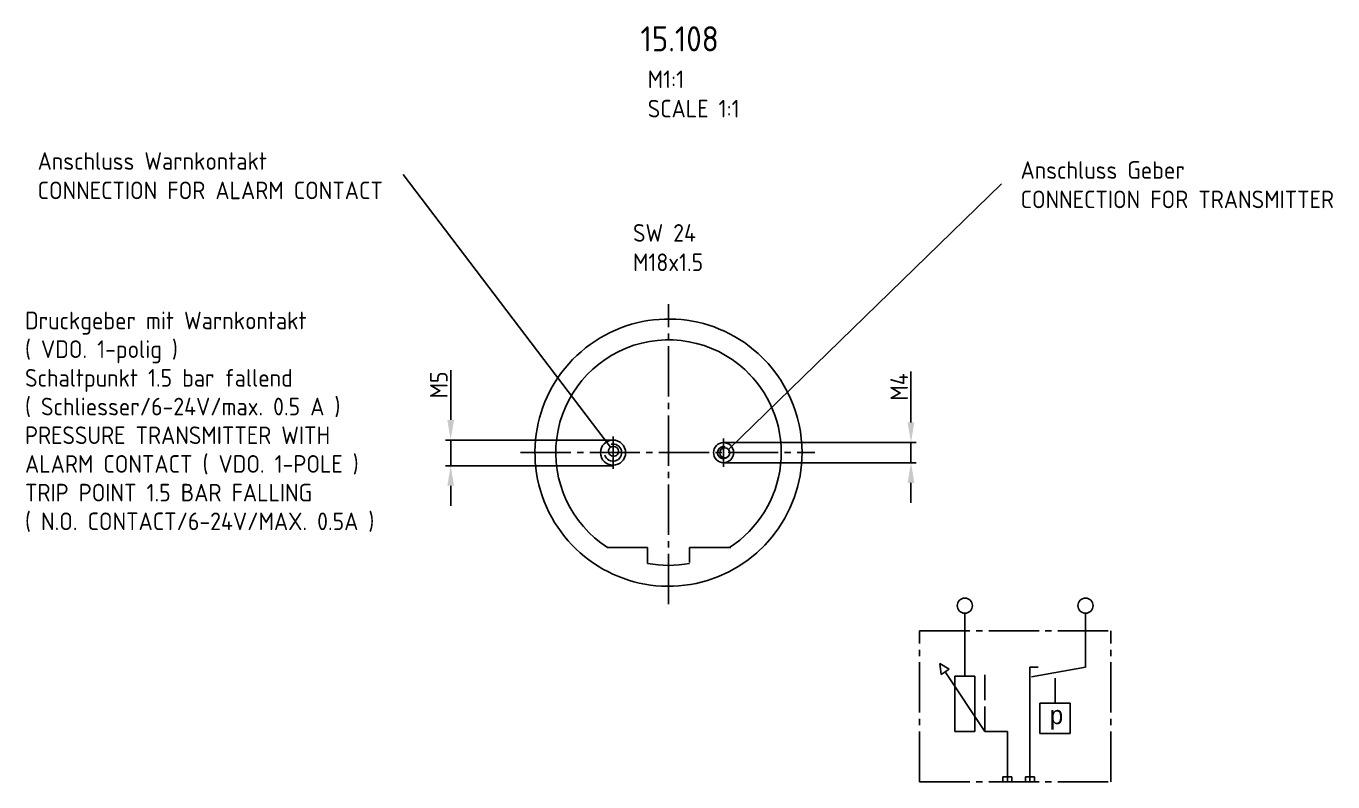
# Model space of a CAD drawing. Extents: x 138 to 6334, y 107 to 3959.
# Drawn here: x 6073.8 to 6333.6, y 2183.4 to 2333.5 of the extents above; entities that cross this region are included whole.
import ezdxf

# ---------------------------------------------------------------- set-up
doc = ezdxf.new("R2010")
doc.units = 0
doc.linetypes.add('GEN3', pattern=[6.25, 5, -1.25])
doc.linetypes.add('GEN7', pattern=[13.75, 10, -1.25, 1.25, -1.25])
doc.layers.get('0').update_dxf_attribs({"linetype": 'CONTINUOUS'})
doc.layers.get('DEFPOINTS').update_dxf_attribs({"linetype": 'CONTINUOUS'})
for name, color, linetype in [('15_108-0', 7, 'CONTINUOUS'), ('15_108-3', 6, 'GEN3'), ('15_108-4', 3, 'CONTINUOUS'), ('15_108-6', 2, 'CONTINUOUS'), ('15_108-7', 4, 'GEN7'), ('5', 3, 'CONTINUOUS'), ('6', 2, 'CONTINUOUS')]:
    doc.layers.add(name, color=color, linetype=linetype)
doc.styles.add('MONOTXT', font='monotxt')
doc.styles.get("Standard").update_dxf_attribs({"font": 'geniso.shx'})
doc.dimstyles.new('GEN-ISO', dxfattribs={"dimscale": 5, "dimtxt": 3.5, "dimasz": 4, "dimexe": 1, "dimexo": 0, "dimgap": 0.6, "dimtad": 1, "dimtxsty": 'STANDARD', "dimcen": 0, "dimclrd": 256, "dimclre": 256, "dimclrt": 2, "dimazin": 3, "dimtp": 0.1, "dimtm": 0.1, "dimtfac": 0.71, "dimtdec": 3, "dimtmove": 0, "dimatfit": 3, "dimtzin": 0})

# ---------------------------------------------------------------- blocks, each defined once
blk = doc.blocks.new('*D65')
at = {"linetype": 'BYBLOCK'}
for p, q in [((6249.730959, 2254.825631), (6249.730959, 2264.925631)), ((6212.474223, 2250.825631), (6250.730959, 2250.825631)), ((6249.730959, 2246.825631), (6249.730959, 2250.825631)), ((6212.474223, 2246.825631), (6250.730959, 2246.825631)), ((6249.730959, 2242.825631), (6249.730959, 2238.825631))]:
    blk.add_line(p, q, dxfattribs=at)
for points in [[(6249.064292, 2254.825631), (6250.397625, 2254.825631), (6249.730959, 2250.825631)], [(6249.064292, 2242.825631), (6250.397625, 2242.825631), (6249.730959, 2246.825631)]]:
    blk.add_solid(points, dxfattribs=at)
at = {"layer": 'DEFPOINTS', "color": 0, "linetype": 'BYBLOCK'}
for p in [(6212.474223, 2250.825631), (6249.730959, 2250.825631), (6212.474223, 2246.825631)]:
    blk.add_point(p, dxfattribs=at)
at = {"color": 2, "linetype": 'BYBLOCK', "insert": (6247.380959, 2261.875631), "char_height": 3.5, "attachment_point": 5, "rotation": 90}
blk.add_mtext('M4', dxfattribs=at)
blk = doc.blocks.new('*D66')
at = {"linetype": 'BYBLOCK'}
for p, q in [((6158.218407, 2255.325631), (6158.218407, 2265.220606)), ((6190.502223, 2251.325631), (6157.218407, 2251.325631)), ((6158.218407, 2246.231587), (6158.218407, 2251.325631)), ((6190.522701, 2246.231587), (6157.218407, 2246.231587)), ((6158.218407, 2242.231587), (6158.218407, 2238.231587))]:
    blk.add_line(p, q, dxfattribs=at)
for points in [[(6157.55174, 2255.325631), (6158.885073, 2255.325631), (6158.218407, 2251.325631)], [(6157.55174, 2242.231587), (6158.885073, 2242.231587), (6158.218407, 2246.231587)]]:
    blk.add_solid(points, dxfattribs=at)
at = {"layer": 'DEFPOINTS', "color": 0, "linetype": 'BYBLOCK'}
for p in [(6158.218407, 2251.325631), (6190.502223, 2251.325631), (6190.522701, 2246.231587)]:
    blk.add_point(p, dxfattribs=at)
at = {"color": 2, "linetype": 'BYBLOCK', "insert": (6155.868407, 2262.273119), "char_height": 3.5, "attachment_point": 5, "rotation": 90}
blk.add_mtext('M5', dxfattribs=at)

msp = doc.modelspace()

# ---------------------------------------------------------------- linework, layer by layer
at = {"layer": '15_108-0'}
for p, q in [((6189.402223, 2229.981631), (6197.358223, 2229.981631)), ((6197.358223, 2226.809631), (6197.358223, 2229.981631)), ((6205.696223, 2227.002631), (6205.696223, 2229.981631)), ((6205.696223, 2229.981631), (6213.652223, 2229.981631)), ((6213.652223, 2229.981631), (6213.889223, 2229.981631)), ((6255.434223, 2206.925631), (6257.345223, 2205.795631)), ((6255.434223, 2206.925631), (6255.743223, 2204.727631)), ((6257.345223, 2205.795631), (6255.434223, 2206.925631)), ((6255.434223, 2206.925631), (6255.743223, 2204.727631)), ((6255.743223, 2204.727631), (6257.345223, 2205.795631)), ((6255.743223, 2204.727631), (6257.345223, 2205.795631)), ((6273.712223, 2204.310631), (6284.434223, 2206.200631)), ((6258.434223, 2193.425631), (6258.434223, 2204.425631)), ((6258.434223, 2204.425631), (6262.434223, 2204.425631)), ((6262.434223, 2193.425631), (6262.434223, 2204.425631)), ((6281.375223, 2199.032631), (6275.375223, 2199.032631)), ((6275.375223, 2199.032631), (6275.375223, 2193.032631)), ((6281.375223, 2193.032631), (6281.375223, 2199.032631)), ((6258.434223, 2193.425631), (6262.434223, 2193.425631)), ((6275.375223, 2193.032631), (6281.375223, 2193.032631)), ((6268.004223, 2183.425631), (6268.004223, 2184.425631)), ((6268.004223, 2184.425631), (6269.804223, 2184.425631)), ((6269.804223, 2184.425631), (6268.004223, 2184.425631)), ((6268.004223, 2184.425631), (6268.004223, 2183.425631)), ((6268.004223, 2183.425631), (6269.804223, 2183.425631)), ((6268.004223, 2183.425631), (6269.804223, 2183.425631)), ((6269.804223, 2183.425631), (6269.804223, 2184.425631)), ((6269.804223, 2183.425631), (6269.804223, 2184.425631)), ((6272.475223, 2183.425631), (6272.475223, 2184.425631)), ((6272.475223, 2184.425631), (6274.275223, 2184.425631)), ((6274.275223, 2184.425631), (6272.475223, 2184.425631)), ((6272.475223, 2184.425631), (6272.475223, 2183.425631)), ((6272.475223, 2183.425631), (6274.275223, 2183.425631)), ((6272.475223, 2183.425631), (6274.275223, 2183.425631)), ((6274.275223, 2183.425631), (6274.275223, 2184.425631)), ((6274.275223, 2183.425631), (6274.275223, 2184.425631))]:
    msp.add_line(p, q, dxfattribs=at)
for centre, radius in [((6190.502223, 2248.825631), 2.5), ((6212.474223, 2248.825631), 2)]:
    msp.add_circle(centre, radius, dxfattribs=at)
for radius, start, end in [(26.548, 47.863, 0), (22.408, 43.241, 237.241), (26.548, 0, 47.863), (22.408, 302.759, 44.852), (22.408, 259.278, 280.815)]:
    msp.add_arc((6201.527223, 2248.825631), radius, start, end, dxfattribs=at)
at = {"layer": '15_108-3'}
for p, q in [((6264.434223, 2193.425631), (6264.434223, 2205.130631)), ((6278.375223, 2199.032631), (6278.375223, 2205.132631))]:
    msp.add_line(p, q, dxfattribs=at)
at = {"layer": '15_108-4'}
for p, q in [((6260.434223, 2204.425631), (6260.434223, 2216.925631)), ((6284.434223, 2206.200631), (6284.434223, 2216.925631)), ((6273.375223, 2206.190631), (6275.046223, 2206.190631)), ((6273.375223, 2183.425631), (6273.375223, 2206.190631)), ((6256.532223, 2205.278631), (6264.434223, 2193.425631)), ((6264.434223, 2193.425631), (6268.904223, 2193.425631)), ((6268.904223, 2183.425631), (6268.904223, 2193.425631))]:
    msp.add_line(p, q, dxfattribs=at)
for centre in [(6260.434223, 2218.425631), (6284.434223, 2218.425631)]:
    msp.add_circle(centre, 1.5, dxfattribs=at)
for centre, radius, start, end in [((6190.502223, 2248.825631), 1.7, 197.114, 102.627), ((6212.474223, 2248.825631), 1.2, 75.704, 342.775)]:
    msp.add_arc(centre, radius, start, end, dxfattribs=at)
at = {"layer": '15_108-7'}
for p, q in [((6201.527223, 2218.734631), (6201.527223, 2278.319631)), ((6190.502223, 2245.589631), (6190.502223, 2252.062631)), ((6212.474223, 2245.994631), (6212.474223, 2251.607631)), ((6172.105223, 2248.825631), (6230.647223, 2248.825631)), ((6251.434223, 2183.425631), (6251.434223, 2213.425631)), ((6251.434223, 2213.425631), (6289.434223, 2213.425631)), ((6289.434223, 2183.425631), (6289.434223, 2213.425631)), ((6251.434223, 2183.425631), (6289.434223, 2183.425631))]:
    msp.add_line(p, q, dxfattribs=at)
at = {"layer": '5'}
for points in [[(6189.979916, 2249.880406, 1), (6191.190462, 2248.28837, 1), (6189.979916, 2249.880406), (6148.775581, 2304.069812)], [(6213.437021, 2249.473941, 1), (6212.00237, 2248.080464, 1), (6213.437021, 2249.473941), (6267.748534, 2302.226719)]]:
    msp.add_lwpolyline(points, format="xyb", dxfattribs=at)

# ---------------------------------------------------------------- texts
at = {"layer": '15_108-6', "style": 'MONOTXT', "width": 0.953}
msp.add_text('p', height=3.5, dxfattribs=at).set_placement((6277.222223, 2194.880631))
at = {"layer": '6'}
for s, p in [('Druckgeber mit Warnkontakt', (6073.593767, 2273.329898)), ('( VDO. 1-polig )', (6073.593767, 2267.629898)), ('Schaltpunkt 1.5 bar fallend', (6073.593767, 2261.929898)), ('( Schliesser/6-24V/max. 0.5 A )', (6073.593767, 2256.229898)), ('PRESSURE TRANSMITTER WITH', (6073.593767, 2250.529898)), ('ALARM CONTACT ( VDO. 1-POLE )', (6073.593767, 2244.829898)), ('TRIP POINT 1.5 BAR FALLING', (6073.593767, 2239.129898)), ('( N.O. CONTACT/6-24V/MAX. 0.5A )', (6073.593767, 2233.429898))]:
    msp.add_text(s, height=3.5, dxfattribs=at).set_placement(p)
at = {"layer": '6', "color": 7, "insert": (6195.959293, 2333.533277), "char_height": 5, "width": 65.640015, "attachment_point": 1}
msp.add_mtext('{15.108}', dxfattribs=at)
at = {"layer": '6', "char_height": 3.5, "attachment_point": 1}
for s, insert, width in [('{M1:1}\\P{SCALE 1:1}', (6197.3907, 2324.747708), 62.163771), ('{Anschluss Warnkontakt}\\P{CONNECTION FOR ALARM CONTACT}', (6076.103213, 2308.511682), 79.127836), ('{Anschluss Geber}\\P{CONNECTION FOR TRANSMITTER}', (6271.517462, 2306.720089), 166.733273), ('{SW 24}\\P{M18x1.5}', (6194.471003, 2294.227475), 51.325996)]:
    msp.add_mtext(s, dxfattribs=dict(at, insert=insert, width=width))

# ---------------------------------------------------------------- dimensions: what is measured, and where the dimension line sits
at = {"layer": '5'}
for base, p1, p2, override, picture, middle in [((6158.218407, 2251.325631), (6190.522701, 2246.231587), (6190.502223, 2251.325631), {"dimscale": 1, "dimdec": 0, "dimpost": '<>'}, '*D66', (6155.868407, 2262.273119)), ((6249.730959, 2250.825631), (6212.474223, 2246.825631), (6212.474223, 2250.825631), {"dimscale": 1, "dimpost": '<>'}, '*D65', (6247.380959, 2261.875631))]:
    dim = msp.add_linear_dim(base=base, p1=p1, p2=p2, angle=90, text='M<>', dimstyle='GEN-ISO', override=override, dxfattribs=at)
    dim.commit()
    dim.dimension.update_dxf_attribs({"geometry": picture, "text_midpoint": middle})

doc.saveas('drawing.dxf')
